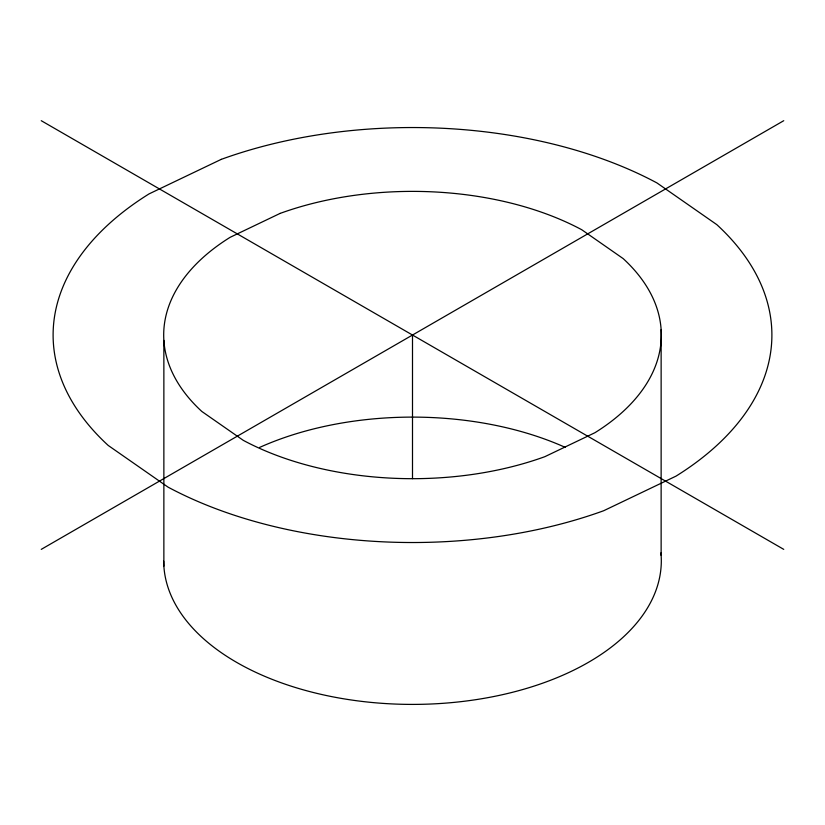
<?xml version="1.0" encoding="UTF-8"?>
<svg xmlns="http://www.w3.org/2000/svg" width="825" height="825" viewBox="0 0 825 825"><rect width="100%" height="100%" fill="white"/><g stroke="black" fill="none" stroke-linecap="round" stroke-linejoin="round"><path stroke-width="1.24" d="M412.5 478.675L412.5 335.032M41.25 549.368L783.75 120.698M41.25 120.698L783.75 549.368M661.134 329.649L661.134 555.369M163.866 340.416L163.866 566.146M660.938 552.894A248.81 143.653 0 0 1 419.667 704.344A248.81 143.653 0 0 1 163.69 561.165M259.535 447.459A248.81 143.653 0 0 1 565.218 447.356M221.255 159.359L149.016 193.916A359.391 207.498 0 0 0 108.219 445.448L168.083 487.152A359.391 207.498 0 0 0 603.745 510.706L675.984 476.149A359.391 207.498 0 0 0 716.781 224.617L656.917 182.913A359.391 207.498 0 0 0 221.255 159.359M280.098 213.407L230.093 237.342A248.81 143.653 0 0 0 201.836 411.469L243.282 440.344A248.81 143.653 0 0 0 544.902 456.658L594.908 432.723A248.81 143.653 0 0 0 623.164 258.596L581.718 229.721A248.81 143.653 0 0 0 280.098 213.407"/></g></svg>
